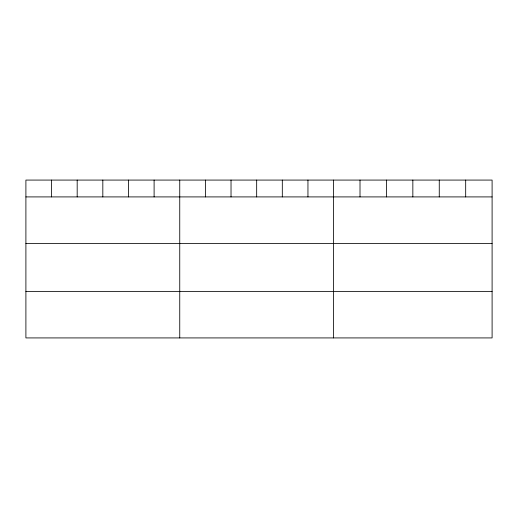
<?xml version="1.0" encoding="UTF-8"?>
<svg xmlns="http://www.w3.org/2000/svg" width="518" height="518" viewBox="0 0 518 518"><rect width="100%" height="100%" fill="white"/><g stroke="black" fill="none" stroke-linecap="round" stroke-linejoin="round"><path stroke-width="0.78" d="M492.1 196.911L492.1 337.924L25.9 337.924L25.9 180.076L492.1 180.076L492.1 196.911L25.9 196.911M25.9 243.447L492.1 243.447M25.9 291.388L492.1 291.388M465.682 180.076L465.682 196.911M439.264 180.076L439.264 196.911M412.846 180.076L412.846 196.911M386.428 180.076L386.428 196.911M360.01 180.076L360.01 196.911M333.592 180.076L333.592 337.924M307.951 180.076L307.951 196.911M282.31 180.076L282.31 196.911M256.669 180.076L256.669 196.911M231.028 180.076L231.028 196.911M205.387 180.076L205.387 196.911M179.746 180.076L179.746 337.924M154.105 180.076L154.105 196.911M128.464 180.076L128.464 196.911M102.823 180.076L102.823 196.911M77.182 180.076L77.182 196.911M51.541 180.076L51.541 196.911"/></g></svg>
